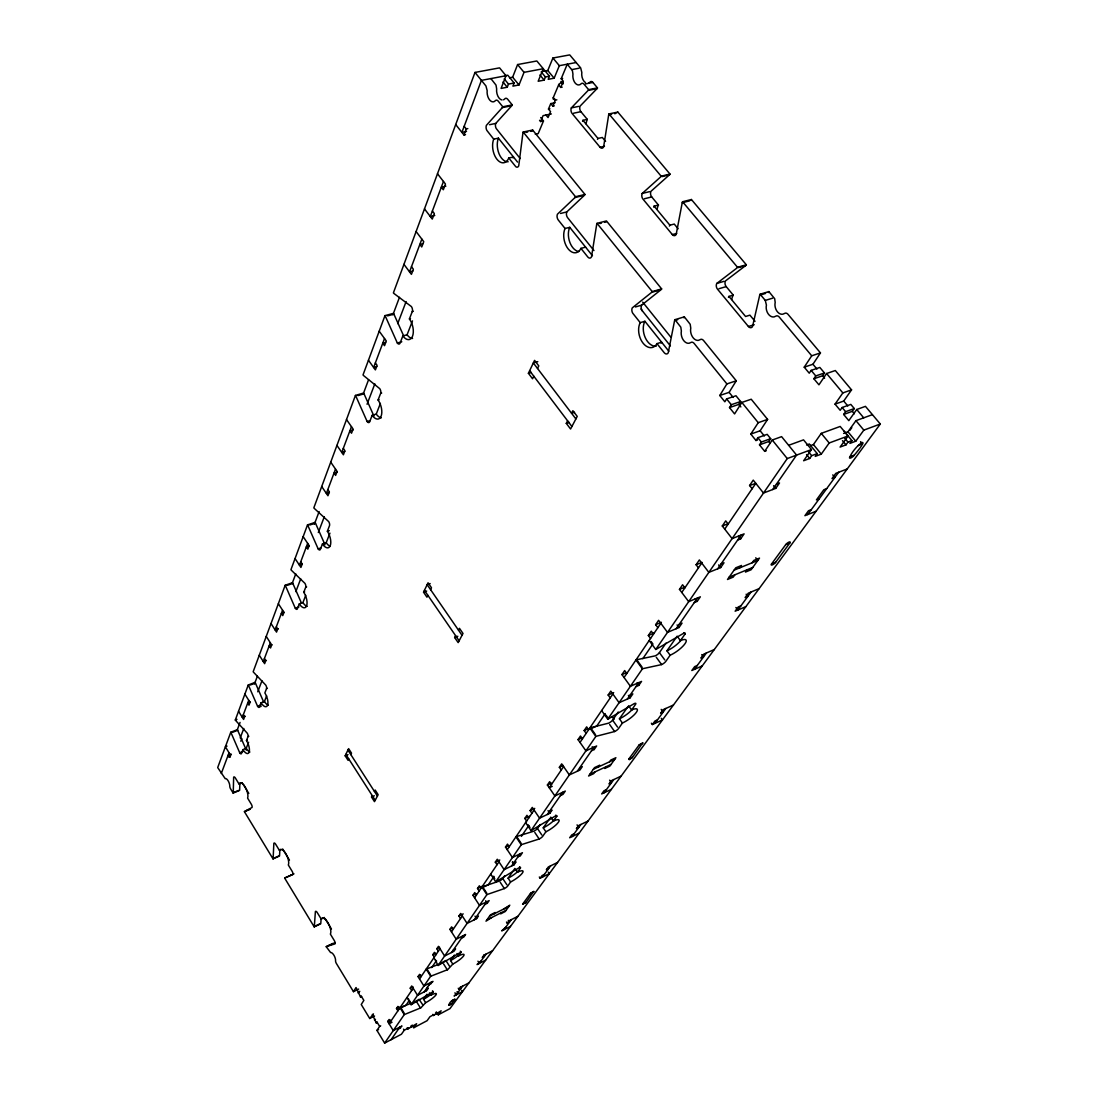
<?xml version="1.0" encoding="UTF-8"?>
<svg xmlns="http://www.w3.org/2000/svg" width="1098" height="1098" viewBox="0 0 1098 1098"><rect width="100%" height="100%" fill="white"/><g stroke="black" fill="none" stroke-linecap="round" stroke-linejoin="round"><path stroke-width="1.5" d="M239.844 783.848L239.652 789.984A2.484 0.974 67.8 0 1 239.57 790.423L233.16 793.085A2.498 0.961 67.8 0 0 233.243 792.646L233.654 777.219A2.512 0.988 67.9 0 1 235.343 777.988L239.021 784.013A8.811 3.459 67.7 0 1 245.032 786.786A8.811 3.459 67.7 0 1 247.613 798.136L251.318 804.23A2.525 0.988 67.5 0 1 252.06 807.469L244.607 811.422A2.498 0.974 67.5 0 0 244.415 811.669L273.031 858.897L279.455 856.042A2.539 1.002 66.8 0 0 279.565 855.63L279.866 849.591M273.031 858.897A2.539 1.002 66.8 0 0 273.127 858.485L273.855 843.305A2.553 1.016 66.9 0 1 275.639 844.197L279.427 850.415A8.976 3.569 66.7 0 1 285.782 853.613A8.976 3.569 66.7 0 1 288.321 865.004L292.137 871.304A2.567 1.029 66.5 0 1 292.864 874.543L284.876 877.865A2.553 1.002 66.4 0 0 284.67 878.098L314.22 926.89L320.657 923.83A2.58 1.029 65.7 0 0 320.781 923.432L321.055 919.726M314.22 926.89A2.594 1.029 65.8 0 0 314.33 926.479L315.387 911.573A2.608 1.043 65.8 0 1 317.034 912.232L321.192 919.026A9.155 3.678 65.6 0 1 327.904 922.677A9.155 3.678 65.6 0 1 330.374 934.11L334.327 940.615A2.621 1.057 65.4 0 1 335.041 943.882L326.463 946.503A2.594 1.029 65.4 0 0 326.243 946.723L330.622 952.584A5.215 2.072 65.2 0 1 333.902 955.219A5.215 2.072 65.2 0 1 335.563 960.723A2.621 1.043 65.2 0 0 336.386 963.468L353.474 991.672L358.634 989.078M731.707 299.479A14.329 9.896 76.3 0 1 733.272 295.129L726.203 286.605A4.09 2.8 77.1 0 1 725.504 280.91L745.734 265.51A4.186 2.896 77.9 0 0 746.324 264.783L691.411 199.507L682.572 201.744A4.145 2.759 79.6 0 0 682.229 202.718L676.176 234.423A4.063 2.69 78.6 0 1 672.347 234.588L642.975 199.109A4.049 2.621 79.5 0 1 642.206 193.454L660.625 176.943A4.145 2.704 80.4 0 0 661.161 176.188L670 174.06L617.831 112.065L608.965 113.931A4.09 2.58 81.6 0 0 608.663 114.933L603.625 146.871A4.021 2.525 80.7 0 1 600.071 147.256L572.14 113.506A4.008 2.457 81.3 0 1 571.331 107.906L588.13 90.434A4.104 2.539 82.1 0 0 588.61 89.652L597.477 87.881L592.893 82.432A4.063 2.525 82.2 0 0 590.614 81.623M246.281 750.126L237.69 730.28A2.539 1.016 68.5 0 0 237.36 729.648L230.772 732.242L217.692 767.571L225.241 778.715A4.955 1.921 67.9 0 1 228.137 780.829A4.955 1.921 67.9 0 1 229.784 786.195A2.484 0.961 67.8 0 0 230.607 788.872L233.16 793.085M230.772 732.242A2.539 1.016 68.5 0 1 231.102 732.874L239.707 752.761A2.553 1.016 68.2 0 0 241.45 753.516L242.946 749.646A9.004 3.623 68.3 0 0 249.109 752.24A9.004 3.623 68.3 0 0 246.474 740.532L247.997 736.58A2.594 1.043 68.4 0 0 247.242 733.203L235.686 720.535A2.594 1.043 68.6 0 1 235.301 720.014L248.258 684.987L255.065 682.393A2.649 1.098 69 0 1 255.422 683.052L263.74 702.198M301.277 602.665L292.837 583.409A2.869 1.29 70.3 0 0 292.452 582.709L285.178 585.261L253.171 671.729A2.69 1.125 69.2 0 0 253.569 672.264L265.743 685.097A2.704 1.139 68.9 0 1 266.526 688.638L264.865 692.934A9.374 3.925 68.8 0 1 267.583 705.232A9.374 3.925 68.8 0 1 261.049 702.816L259.43 707.002A2.663 1.098 68.7 0 1 257.591 706.302L248.615 685.646A2.649 1.098 69 0 0 248.258 684.987M325.008 544.759L315.469 523.115A3.006 1.414 71.2 0 0 315.071 522.387L307.509 524.899L290.929 569.697A2.923 1.331 70.6 0 0 291.368 570.26L304.901 583.326A2.937 1.331 70.3 0 1 305.711 587.252L303.762 592.289A10.184 4.612 70.1 0 1 306.603 605.876A10.184 4.612 70.1 0 1 299.274 603.9L297.38 608.814A2.882 1.29 69.9 0 1 295.307 608.251L285.562 585.961A2.869 1.29 70.3 0 0 285.178 585.261M373.938 416.087L364.028 393.811A3.308 1.674 73.5 0 0 363.575 393.043L355.436 395.417L313.822 507.852A3.074 1.455 71.5 0 0 314.289 508.415L328.659 521.577A3.074 1.469 71.2 0 1 329.482 525.722L327.355 531.254A10.678 5.037 71 0 1 330.265 545.637A10.678 5.037 71 0 1 322.428 543.977L320.355 549.371A3.02 1.414 70.8 0 1 318.146 548.876L307.92 525.626A3.02 1.4 71.2 0 0 307.509 524.899M403.707 336.002L393.921 314.165A3.5 1.853 75.2 0 0 393.455 313.369L384.973 315.62L363.013 374.94A3.39 1.729 74 0 0 363.548 375.543L379.771 388.692A3.404 1.743 73.6 0 1 380.649 393.359L378.069 400.015A11.776 6.025 73.3 0 1 381.13 416.156A11.776 6.025 73.3 0 1 372.153 415.319L369.669 421.783A3.335 1.688 73.1 0 1 367.144 421.522L355.889 396.186A3.321 1.661 73.5 0 0 355.436 395.417M504.929 75.721L507.743 75.199L514.125 82.995L508.484 84.079L507.262 87.222L501.086 88.416L506 75.735L499.576 67.87L474.995 72.427L393.386 292.892A3.61 1.908 75.7 0 0 393.949 293.495L411.379 306.548A3.61 1.935 75.4 0 1 412.272 311.544L409.403 318.942A12.49 6.657 75 0 1 412.532 336.208A12.49 6.657 75 0 1 402.842 335.947L400.07 343.125A3.527 1.867 74.7 0 1 397.339 343.015L385.453 316.43A3.514 1.839 75.1 0 0 384.973 315.62M237.099 730.321L240.064 722.429M254.462 684.013L257.426 676.121M292.164 583.491L295.774 573.87M314.385 524.213L319.12 511.572M363.218 394.004L368.544 379.798M392.947 314.701L399.466 297.325M221.288 773.486L229.057 752.761M248.738 700.318L242.329 717.392L245.307 716.239M270.341 642.783L263.3 661.545L266.389 660.392M282.57 610.2L275.145 629.95L278.302 628.797M307.66 543.359L299.452 565.209L302.266 564.235M335.508 469.121L326.394 493.427L329.331 492.48M351.456 426.655L341.78 452.431L344.786 451.498M384.52 338.541L373.649 367.487L376.806 366.595M421.838 239.117L409.54 271.865L412.862 271.028M443.468 181.472L430.306 216.526L434.767 215.483M230.813 754.202L228.109 755.287L229.331 757.291L231.376 754.326M455.697 124.541L463.974 134.999L466.266 128.919L467.817 128.603M240.215 737.925L243.811 728.482M257.756 691.781L261.955 680.774M295.842 591.63L300.701 578.852M318.31 532.53L324.294 516.787M367.061 404.284L374.843 383.833M397.723 323.622L406.109 301.566M240.819 741.205L241.807 738.625M242.946 749.646L246.24 748.328L248.601 742.248M261.049 702.816L264.453 701.485L266.649 695.844M299.274 603.9L302.924 602.596L305.752 595.336M322.428 543.977L326.216 542.687L329.935 533.148M372.153 415.319L376.243 414.097L380.402 403.391M402.842 335.947L407.084 334.766L412.491 320.877M509.582 77.766L512.642 77.189L517.597 64.549L536.84 60.98L543.263 68.721L538.157 81.266L544.155 80.113L545.432 76.997L549.48 76.229L543.098 68.543M514.125 82.995L512.89 86.138L519.011 84.958L524.021 72.344L543.263 68.721M543.318 71.37L547.778 70.533L552.912 58.016L569.738 54.9L580.677 67.911L581.816 72.399A8.125 5.023 82.4 0 0 585.481 82.611M549.48 76.229L548.19 79.331L554.147 78.191L559.335 65.688L576.148 62.531M539.557 120.3L540.587 121.562L543.057 115.647L551.347 113.931M540.71 117.555L543.483 120.958L538.185 133.627L535.289 134.244M545.967 115.043L548.039 117.568L550.537 111.625L548.465 109.086L550.757 103.596L555.135 102.718M556.851 99.822L555.382 100.11L553.296 97.571L558.964 84.121L561.778 82.144L563.329 82.94M558.608 84.875L560.721 87.428L563.315 81.279L561.188 78.727L567.268 64.192L572.374 70.492L572.95 74.115A8.153 5.01 82.3 0 0 575.242 83.119A8.153 5.01 82.3 0 0 581.089 83.819A4.076 2.512 82 0 1 584.026 84.175L588.61 89.652M550.757 103.596L552.843 106.135L555.382 100.11M454.915 999.29C448.135 1000.621 446.021 1012.082 454.915 999.29L451.8 1000.923M348.766 758.924L348.08 760.351L345.17 755.808L348.615 748.616L351.538 753.173L350.852 754.614M427.863 595.322L426.957 597.188L423.54 592.206L428.055 582.777L431.514 587.787L430.594 589.681M533.793 376.216L532.557 378.769L528.399 373.279L534.575 360.364L538.789 365.895L537.526 368.489M374.432 791.438L375.173 790.025L378.151 794.678L374.487 801.664L371.522 797.024L372.249 795.638M458.497 630.17L459.458 628.317L462.999 633.45L458.168 642.632L454.654 637.526L455.615 635.701M574.529 412.299L571.564 413.26L572.895 410.707L577.219 416.389L570.576 429.016L566.294 423.361L567.611 420.85M429.483 992.894L430.91 995.186L433.326 991.618L411.091 1004.697L407.111 997.533M457.043 953.531L458.552 955.919L461.187 952.007L438.102 965.471L434.081 957.978M353.474 991.672L356.026 987.514L360.515 997.011L361.599 996.462M757.538 439.955L755.987 440.518L750.812 434.081L760.132 430.773L767.598 419.395L751.224 399.233L741.85 402.431L734.589 413.919L729.497 407.578L738.83 404.393L740.628 401.525L735.962 395.76L726.615 398.917L724.845 401.786L719.78 395.486L726.89 383.916L736.264 380.8L703.598 340.572A4.337 2.91 74.9 0 0 700.908 339.309L698.506 340.339A8.674 5.792 75.3 0 1 692.467 336.839A8.674 5.792 75.3 0 1 690.766 328.124L690.203 324.294L684.342 316.855L674.941 319.669A4.351 2.869 75.6 0 0 674.57 320.657L668.229 352.829A4.268 2.786 74.7 0 1 664.194 352.678L656.961 343.619A14.864 9.594 75.3 0 1 643.112 343.221A14.864 9.594 75.3 0 1 640.23 322.661L632.709 313.163A4.241 2.718 75.9 0 1 632.283 307.865L651.677 292.343A4.337 2.814 76.7 0 0 652.239 291.601L661.655 288.911L606.467 220.945L597.024 223.333A4.282 2.676 78.3 0 0 596.708 224.335L591.506 256.85A4.2 2.608 77.5 0 1 587.773 256.959L580.924 248.368A14.645 8.99 77.8 0 1 568.133 248.848A14.645 8.99 77.8 0 1 565.058 228.494L558.306 220.053A4.186 2.539 78.3 0 1 557.427 214.22L575.023 197.516A4.282 2.635 79 0 0 575.517 196.734L584.973 194.47L532.654 130.031L523.183 132.021A4.227 2.512 80.2 0 0 522.909 133.036L518.736 165.825A4.159 2.443 79.4 0 1 515.772 166.663L508.786 158.016A14.466 8.427 79.6 0 1 496.955 159.279A14.466 8.427 79.6 0 1 493.716 139.144L486.881 130.456A4.131 2.388 80 0 1 486.387 125.35L502.335 107.59A4.227 2.457 80.7 0 0 502.788 106.794L512.258 104.9L507.66 99.245A4.186 2.443 80.8 0 0 504.778 98.847A8.386 4.872 81 0 1 503.515 99.781M719.78 395.486L729.113 392.357L736.264 380.8M522.634 904.121L525.86 902.611L533.834 891.343L530.581 893.292L522.634 904.121L526.011 902.419M360.515 997.011L361.16 995.968L363.85 1000.402L361.242 1004.505L369.724 1018.491L374.569 1015.993M729.497 407.578L731.295 404.709L740.628 401.525M628.715 759.157L629.346 759.665L632.242 757.661L642.852 742.728L639.187 744.869L628.715 759.157L632.434 757.428M369.724 1018.491L373.457 1013.879M750.812 434.081L758.238 422.689L767.598 419.395M377.314 1022.362L376.243 1022.924L372.373 1014.442M755.987 440.518L757.853 437.69L767.173 434.355L770.672 438.678L768.792 441.492L759.487 444.855L764.688 451.333L766.239 450.756M437.21 1013.18L438.239 1014.827L449.947 1008.65L880.308 424.006L865.444 406.356L856.742 409.499L848.809 420.644L843.648 414.454L852.309 411.325L854.285 408.552L850.813 404.407L842.125 407.509L840.176 410.295L835.043 404.133L843.717 401.058L851.554 389.859L835.317 370.534L826.588 373.512L818.943 384.822L813.879 378.755L822.58 375.777L824.474 372.963L819.835 367.446L811.134 370.383L809.253 373.196L804.23 367.171L811.724 355.793L820.467 352.897L788.021 314.344A4.186 2.978 75.9 0 0 785.303 313.15L782.833 314.193A8.386 5.943 76.3 0 1 776.753 310.885A8.386 5.943 76.3 0 1 775.188 302.444L774.694 298.725L768.888 291.588L760.104 294.223A4.2 2.951 76.7 0 0 759.706 295.184L752.528 326.573A4.131 2.869 75.6 0 1 748.411 326.504L717.488 289.145A4.104 2.8 76.9 0 1 716.774 283.435L736.936 268.022A4.2 2.896 77.8 0 0 737.527 267.294L746.324 264.783M376.243 1022.924L376.902 1021.909L379.634 1026.397L376.943 1030.404L384.629 1043.1L401.429 1034.234L404.229 1030.253L408.497 1028.003L407.783 1029.004L407.111 1027.893M759.487 444.855L761.353 442.041L770.672 438.678M804.23 367.171L812.932 364.248L820.467 352.897M764.688 451.333L772.251 440.024L781.598 436.647L796.585 455.094L772.704 489.53M813.879 378.755L815.773 375.928L824.474 372.963M398.382 1029.183L401.95 1026.012L393.249 1030.583L387.718 1021.511L389.104 1019.452L390.49 1021.73M397.901 1010.805L396.502 1008.513L397.929 1006.386L399.343 1008.691L405.958 1005.26L408.827 1001.06M411.681 990.492L410.24 988.159L411.736 985.949L417.542 995.31L426.518 990.684L428.069 988.461L427.328 987.294M428.44 983.616L429.167 984.796L432.983 981.379L423.938 986.045L418.05 976.589L419.587 974.324L421.056 976.685M434.328 957.127L432.804 954.725L434.424 952.337L435.933 954.752M438.376 951.156L436.853 948.741L438.486 946.325L444.608 956.015L453.899 951.307L455.574 948.905L453.254 950.072M461.531 938.145L463.864 936.965L465.593 934.48L456.192 939.215L449.919 929.388L451.621 926.863L453.186 929.32M460.529 918.504L458.937 916.02L460.68 913.44L467.075 923.391L476.614 918.642L478.412 916.048L476.024 917.242M484.891 904.45L487.306 903.256L489.159 900.593L479.497 905.37L472.95 895.282L474.761 892.578L476.408 895.103M479.167 891.041L477.52 888.502L479.359 885.77L481.02 888.309M497.023 864.716L495.322 862.136L497.27 859.254L504.119 869.63L514.029 864.812L516.033 861.93L513.562 863.138L512.697 861.834M517.927 856.838L520.411 855.63L522.442 852.707L512.437 857.538L505.492 847.08L507.496 844.101L509.239 846.723M526.615 821.112L524.817 818.449L526.944 815.306L528.742 817.983M531.94 813.261L530.128 810.571L532.283 807.401L539.571 818.161L549.851 813.289L552.061 810.118L549.494 811.326M560.419 795.57L563.013 794.362L565.305 791.068L554.874 795.94L547.394 785.015L549.645 781.68L551.512 784.411M561.256 770.055L559.362 767.296L561.682 763.851L569.34 774.927L579.922 770.041L582.311 766.61L579.662 767.818M591.506 750.758L594.169 749.536L596.653 745.967L585.92 750.854L578.042 739.613L580.485 736.003L582.462 738.803M586.154 733.354L584.177 730.541L586.648 726.862L588.652 729.69M610.214 697.903L608.155 695.02L610.79 691.122L619.094 702.706L630.128 697.82L632.846 693.922L630.087 695.13M636.003 686.593L638.775 685.385L641.548 681.405L630.403 686.277L621.948 674.584L624.666 670.549L626.793 673.472M650.538 638.473L648.342 635.495L651.251 631.199L653.447 634.177M657.853 627.685L655.643 624.693L658.594 620.315L667.529 632.366L679.003 627.507L682.05 623.142L679.182 624.35M694.279 602.582L697.175 601.375L700.346 596.818L688.693 601.649L679.47 589.393L682.585 584.767L684.905 587.842M698.465 567.844L696.105 564.756L699.344 559.953L708.855 572.387L720.672 567.584L724.007 562.78L721.057 563.974M737.65 540.065L740.628 538.871L744.115 533.861L732.105 538.61L722.292 525.969L725.723 520.891L728.18 524.048M752.144 488.747L749.591 485.536L753.242 480.128L763.494 493.043L775.751 488.363L779.498 482.969L776.437 484.136M413.177 988.282L389.104 1023.775L392 1022.265M419.518 978.949L440.01 948.741M451.484 931.831L462.285 915.924M474.583 897.793L498.972 861.848M507.221 849.687L534.095 810.077M563.59 766.61L549.261 787.746L552.239 786.36M580.005 742.413L612.862 694.005M624.062 677.507L660.818 623.321M681.762 592.453L701.718 563.054M724.735 529.126L755.795 483.353L749.591 485.536M431.679 967.613L436.469 960.626M494.018 876.41L488.322 884.741L482.475 887.596M521.372 836.374L528.742 825.586M605.273 713.618L596.763 726.053L591.355 728.482M642.824 658.649L652.39 644.663M384.629 1043.1L404.27 1014.593L420.891 1007.827L425.64 1002.694A9.594 1.894 -33.1 0 0 435.92 994.966A9.594 1.894 -33.1 0 0 430.91 995.186M411.091 1004.697L430.663 976.259L447.737 969.616L452.801 964.085A9.992 2.072 -33.3 0 0 463.576 955.96A9.992 2.072 -33.3 0 0 458.552 955.919M438.102 965.471L486.881 894.65A3.116 0.714 -33.6 0 1 487.539 894.362L504.366 888.584A3.074 0.7 -33.8 0 0 507.715 886.045L510.597 881.955A10.843 2.471 -33.8 0 0 522.428 872.965A10.843 2.471 -33.8 0 0 517.419 872.251L514.893 868.436L508.099 878.167L510.597 881.955M490.655 874.104L495.72 881.818L521.248 844.76A3.267 0.782 -34 0 1 521.934 844.472L539.187 838.996A3.225 0.769 -34.2 0 0 542.714 836.305L545.898 831.79A11.378 2.731 -34.3 0 0 558.388 822.265A11.378 2.731 -34.3 0 0 553.419 821.084L550.743 817.132M526.395 822.169A3.308 0.824 -34.1 0 1 525.613 822.58L531.007 830.596L595.83 736.456A3.61 0.961 -35 0 1 596.557 736.182L614.619 731.543A3.555 0.933 -35.2 0 0 618.572 728.509L622.429 723.019A12.572 3.321 -35.3 0 0 636.36 712.314A12.572 3.321 -35.3 0 0 631.597 709.994L628.55 705.74M601.622 710.571L607.743 719.176L642.399 668.86A3.829 1.071 -35.7 0 1 643.154 668.586L661.627 664.592A3.774 1.043 -35.9 0 0 665.827 661.353L670.151 655.204A13.354 3.706 -36.1 0 0 684.987 643.73A13.354 3.706 -36.1 0 0 680.431 640.601L677.137 636.181L666.925 650.812L670.151 655.204M649.165 640.505L655.753 649.467L787.252 458.566L811.463 449.562L803.53 439.859L788.639 445.308M486.881 894.65L481.898 887.006A3.116 0.727 -33.6 0 1 482.557 886.717L499.398 881.049A3.074 0.714 -33.7 0 0 502.747 878.51L504.682 875.724M521.248 844.76L515.95 836.827A3.267 0.796 -34 0 1 516.636 836.539L533.916 831.172A3.212 0.782 -34.1 0 0 537.444 828.482L540.216 824.488M595.83 736.456L589.832 727.947A3.596 0.974 -35 0 1 590.559 727.672L608.663 723.143A3.555 0.947 -35.2 0 0 612.588 720.123L618.215 712.012M642.399 668.86L635.934 659.994A3.816 1.084 -35.7 0 1 636.689 659.733L655.218 655.863A3.761 1.057 -35.9 0 0 659.404 652.624L666.019 643.085M391.094 1039.696L399.782 1027.152M424.281 991.837L430.732 982.545M451.58 952.488L463.246 935.661M474.24 919.822L486.743 901.787M511.558 866.006L519.958 853.915M547.284 814.51L562.698 792.276M577.274 771.263L593.977 747.189M627.383 699.028L638.761 682.613M676.148 628.729L697.45 598.026M717.721 568.778L741.123 535.042M835.043 404.133L842.852 392.919L851.554 389.859M425.64 1002.694L423.512 999.262L426.998 994.253M452.801 964.085L450.551 960.544L454.366 955.082M545.898 831.79L543.249 827.851L549.906 818.326M622.429 723.019L619.423 718.806L627.781 706.837M810.42 445.664L813.426 444.553L821.263 433.367L840.176 426.449L848.081 435.975L840.08 447.078L845.982 444.868L847.972 442.11L851.938 440.641L844.087 431.185M811.463 449.562L803.626 460.748L809.706 458.47L811.669 455.684L817.214 453.611L809.35 443.99L806.563 445.019M517.419 872.251L520.383 868.038L519.546 866.761M553.419 821.084L556.7 816.432L555.794 815.114M631.597 709.994L635.591 704.312A3.637 0.974 -35.4 0 0 634.232 703.612L608.58 718.751A3.665 0.988 -35.2 0 1 607.743 719.176M680.431 640.601L684.905 634.232L683.807 632.75M843.648 414.454L845.611 411.681L854.285 408.552M407.783 1029.004L416.65 1023.72L413.809 1027.714L412.175 1025.052M817.214 453.611L815.251 456.384L821.277 454.133L829.182 442.988L848.081 435.975M491.533 917.585L485.989 921.181L490.477 914.826L495.143 912.493L494.237 913.769M594.91 771.949L593.73 773.623L588.597 776.011L594.54 767.598L599.7 765.21L598.492 766.898M734.85 574.817L733.217 577.123L727.494 579.483L735.742 567.817L741.493 565.47L739.819 567.817M501.539 912.562L500.633 913.838L505.217 911.532L509.801 905.164L504.27 908.746M605.972 766.802L604.778 768.476L609.843 766.116L615.896 757.702L610.804 760.063L609.596 761.751M747.148 569.752L745.487 572.072L751.114 569.752L759.5 558.113L753.832 560.419L752.157 562.766M843.58 433.422L847.958 431.789L855.946 420.671L872.416 414.646M849.825 430.402L851.801 427.657M432.763 1014.387L433.436 1015.499L434.163 1014.483L429.977 1016.693L427.095 1020.701L413.809 1027.714M433.436 1015.499L441.163 1010.805L438.239 1014.827M851.938 440.641L849.934 443.386L855.781 441.204L863.838 430.128L880.308 424.006M457.029 991.7L457.729 992.812L454.105 995.996L462.491 991.604L461.654 990.286M458.25 988.241L458.95 989.353L460.501 987.239L468.942 982.847M480.842 961.23L477.054 964.579L485.645 960.146M506.48 922.059L507.249 923.226L509.033 920.797L517.927 916.295M539.31 877L540.12 878.222L542.083 875.545L544.388 874.406M651.375 723.211L652.349 724.556L654.943 721.015L657.482 719.849M456.205 994.898L462.615 986.141M479.208 963.468L486.071 954.08M503.872 929.759L511.27 919.657M542.426 877.082L550.647 865.842M572.031 836.621L580.938 824.447M604.12 792.783L613.782 779.566M654.888 723.404L665.827 708.457M694.43 669.368L706.412 652.981M751.018 592.042L737.829 610.063L735.88 607.496M771.51 564.029L785.674 544.677A3.02 0.851 -37.6 0 1 789.05 542.069A3.02 0.851 -37.6 0 1 789.819 542.988L775.627 562.327A2.965 0.837 -37.3 0 1 772.306 564.894A2.965 0.837 -37.3 0 1 771.51 564.029L775.627 562.327M807.703 514.564L838.68 472.25M849.976 456.809C854.615 445.596 873.871 431.967 854.271 455.176A3.253 0.961 -38.7 0 1 850.662 458.003A3.253 0.961 -38.7 0 1 849.976 456.809L854.271 455.176M418.997 999.249L422.689 1004.725M489.516 124.719L495.747 123.429L511.805 105.696A4.214 2.471 80.8 0 0 512.258 104.9M597.477 87.881A4.09 2.539 82.2 0 1 596.996 88.663L580.101 106.108A3.994 2.471 81.5 0 0 580.911 111.68L587.306 119.38A13.972 8.715 81.1 0 0 586.112 123.882M560.556 213.465L566.788 211.928L584.465 195.238A4.268 2.635 79.2 0 0 584.973 194.47M670 174.06A4.131 2.718 80.5 0 1 669.464 174.815L650.977 191.299A4.035 2.635 79.7 0 0 651.732 196.94L658.443 205.038A14.123 9.292 79.1 0 0 657.084 209.471M635.413 306.96L641.616 305.162L661.092 289.652A4.323 2.827 76.8 0 0 661.655 288.911M418.407 999.798L413.671 1002.241M448.684 1005.192L451.8 1003.545M458.95 989.353L461.064 988.255L460.364 987.143M387.718 1021.511L390.449 1020.097M379.634 1026.397L380.704 1025.834M376.943 1030.404L378.563 1029.567M428.069 988.461L425.818 989.627L426.518 990.684M374.418 1019.918L375.489 1019.356M396.502 1008.513L399.26 1007.086M492.563 950.744L483.902 955.205L482.242 957.47L484.41 956.358L483.683 955.205M410.24 988.159L412.93 986.786M418.05 976.589L420.767 975.202M505.643 927.357L501.662 930.884L510.501 926.383M507.249 923.226L509.472 922.1L508.319 920.344M436.853 948.741L439.625 947.341M358.703 991.919L359.787 991.37M432.804 954.725L435.577 953.325M358.058 992.963L359.142 992.414M486.908 919.904L506.151 910.256M530.43 893.484L533.834 891.782M489.598 916.103L508.896 906.44M449.919 929.388L452.747 927.975M458.937 916.02L463.219 913.907M540.12 878.222L549.302 873.665L548.327 872.21M557.578 862.424L548.327 866.981L546.351 869.698L548.657 868.559M472.95 895.282L475.846 893.854M477.52 888.502L481.898 886.374M574.158 833.725L571.784 834.878L569.67 837.76L579.113 833.176M327.547 945.982L335.055 942.743M326.243 946.723L332.694 943.607A2.594 1.043 65.3 0 1 332.914 943.402M588.061 821.016L578.55 825.6L576.395 828.551L578.783 827.398L577.054 824.873M495.322 862.136L499.782 859.995M505.492 847.08L508.498 845.638M606.412 789.64L603.969 790.793L601.677 793.936L611.394 789.325M321.192 919.026L324.445 917.489M314.33 926.479L319.71 923.94M524.817 818.449L529.414 816.281M621.111 776.108L611.325 780.733L608.992 783.931L611.435 782.764L609.61 780.17M530.128 810.571L534.753 808.416M589.791 774.323L611.064 764.428M638.995 745.117L642.742 743.387M593.359 769.286L614.702 759.391M547.394 785.015L551.306 783.203M652.349 724.556L662.465 719.931L661.298 718.325M559.362 767.296L563.315 765.484M284.67 878.098L293.976 873.843M673.472 704.998L663.261 709.624L660.612 713.233L663.165 712.08L661.202 709.363M578.042 739.613L582.077 737.801M584.177 730.541L588.226 728.715M702.24 665.91L691.822 670.521L694.663 666.623L697.285 665.47M273.127 858.485L278.494 856.111M279.427 850.415L281.061 849.701M714.29 649.536L703.777 654.147L700.881 658.114L703.502 656.961L701.759 654.614M371.522 797.024L374.349 795.789M608.155 695.02L613.672 692.605M621.948 674.584L626.135 672.786M411.077 1003.27L400.015 1007.676L404.27 1014.593M745.871 606.631L735.138 611.202L738.268 606.919L740.958 605.78M245.678 810.969L249.96 809.157M244.415 811.669L249.768 809.404M759.13 588.624L748.301 593.181L745.103 597.559L747.82 596.406L746.146 594.224M648.342 635.495L654.037 633.093M345.17 755.808L348.011 754.628M655.643 624.693L661.367 622.292M233.243 792.646L238.582 790.436M437.539 964.785L426.189 969.109L430.663 976.259M239.021 784.013L242.26 782.668M729.154 577.15L752.803 567.433M734.109 570.15L757.826 560.447L755.753 557.784M785.674 544.677L789.819 542.988M679.47 589.393L685.303 587.018M239.707 752.761L243.001 751.444M229.331 757.291L230.415 756.851M246.474 740.532L247.297 740.203M696.105 564.756L702.02 562.382M247.997 736.58L248.834 736.25M816.102 511.229L804.903 515.689L808.512 510.735L811.326 509.623M227.025 746.118L225.392 746.764L230.278 754.765M819.259 498.78L816.432 499.906L823.843 489.735L826.684 488.637M232.749 732.229L237.69 730.28M454.654 637.526L457.811 636.291M260.281 706.673L261.132 706.343M235.301 720.014L236.962 719.355M257.591 706.302L260.981 704.985M722.292 525.969L728.303 523.636M847.217 468.956L835.811 473.348L832.01 478.563L834.864 477.465L832.764 474.899M250.413 702.034L247.709 703.077L248.985 705.149L250.028 702.377L244.881 694.128M266.526 688.638L267.39 688.309M250.317 684.987L255.422 683.052M858.197 445.582L862.52 443.949L860.571 441.616M438.871 964.277L445.898 960.489L449.617 966.364M423.54 592.206L426.683 591.04M430.155 583.56L427.149 584.671L462.025 635.303M272.002 644.787L269.188 645.816L270.561 647.957L271.7 644.924L266.251 636.387M295.307 608.251L298.944 606.933M284.231 612.368L281.363 613.398L282.762 615.58L283.97 612.382L278.357 603.694M303.762 592.289L304.681 591.959M305.711 587.252L306.63 586.922M287.374 585.316L292.837 583.409M318.146 548.876L320.973 547.916M309.32 545.884L306.328 546.9L307.811 549.137L309.142 545.596L303.172 536.62M327.355 531.254L329.263 530.609M309.814 524.995L315.469 523.115M566.294 423.361L569.244 422.401M337.168 472.071L334.039 473.06L335.617 475.393L337.113 471.44L330.745 462.148M748.411 326.504L754.202 324.706M656.961 343.619L661.627 342.192A14.837 9.607 75.3 0 1 661.078 343.056M353.089 429.867L349.878 430.841L351.525 433.202L353.103 429.016L346.501 419.56M760.104 294.223L765.279 300.399L772.608 298.189M367.144 421.522L370.191 420.589M528.399 373.279L531.35 372.387M537.773 361.64L533.34 362.971L575.874 418.928M676.135 320.191L677.713 319.71M761.175 294.744L765.567 293.427M640.23 322.661L644.897 321.275L668.847 351.223M728.441 297.338A14.343 9.882 76.3 0 1 728.935 296.405L733.272 295.129M378.069 400.015L379.098 399.713M380.649 393.359L381.679 393.057M718.943 288.719L726.203 286.605M357.921 395.596L364.028 393.811M716.774 283.435L724.049 281.335M651.677 292.343L659.527 290.105M738.419 267.596L745.734 265.51M397.339 343.015L401.786 341.78M385.549 342.48L382.749 343.249L384.52 345.692L386.304 340.998L379.208 331.198M409.403 318.942L410.487 318.653M412.272 311.544L413.342 311.256M387.567 315.867L393.921 314.165M672.347 234.588L676.725 233.435M580.924 248.368L585.591 247.146M669.382 226.078A14.15 9.278 79 0 0 669.89 225.2L674.254 224.061L678.152 228.755M565.058 228.494L569.738 227.327L592.453 255.724M653.653 207.097A14.15 9.278 79 0 1 654.079 206.136L658.443 205.038M599.865 223.539L601.429 223.141M604.573 222.345L606.151 221.947M682.229 202.718L689.585 200.865M644.444 198.738L651.732 196.94M642.206 193.454L649.508 191.656M422.771 243.729L419.834 244.442L421.742 246.981L423.759 241.656L416.101 231.513M575.023 197.516L582.901 195.622M662.094 176.586L669.464 174.815M600.071 147.256L604.463 146.267M445.857 186.166L441.327 187.182L443.317 189.762L445.472 184.052L437.484 173.745M508.786 158.016L513.466 156.987A14.452 8.441 79.7 0 1 513.041 157.906M597.504 139.35A13.999 8.702 81 0 0 597.971 138.444L602.335 137.483L605.588 141.395M493.716 139.144L498.41 138.156L517.542 162.079M526.066 132.378L527.644 132.035M530.801 131.376L532.365 131.046A4.214 2.512 80.3 0 1 532.654 130.031M582.544 121.288A13.999 8.702 81 0 1 582.928 120.3L587.306 119.38M610.145 114.617L611.613 114.302M614.578 113.684L616.047 113.368M463.974 134.999L465.511 134.67M573.609 113.204L580.911 111.68M540.587 121.562L543.483 120.958M466.526 131.417L461.901 132.378L481.418 80.374L506 75.735M548.465 109.086L549.92 108.798M571.331 107.906L578.646 106.396M552.843 106.135L554.312 105.833M502.335 107.59L510.227 106.012M589.612 90.132L596.996 88.663M585.509 83.887L592.893 82.432M560.721 87.428L562.19 87.14M561.188 78.727L562.656 78.438M571.811 69.599L579.209 68.186M608.965 113.931L661.161 176.188M682.572 201.744L737.527 267.294M811.724 355.793L779.251 317.061A4.2 2.978 75.8 0 0 776.547 315.867L774.076 316.91A8.413 5.929 76.2 0 1 767.996 313.575A8.413 5.929 76.2 0 1 766.418 305.107L765.279 300.399M826.588 373.512L842.852 392.919M856.742 409.499L863.728 417.83M812.932 364.248L816.953 369.052M822.58 375.777L824.598 378.192M843.717 401.058L847.821 405.958M852.309 411.325L854.381 413.781M552.912 58.016L559.335 65.688M855.946 420.671L863.838 430.128M811.134 370.383L815.773 375.928M842.125 407.509L845.611 411.681M560.913 81.485L563.013 84.024M547.778 70.533L554.147 78.191M847.958 431.789L855.781 441.204M755.04 321.33L749.907 315.153L745.569 316.485L728.935 296.405M582.928 120.3L597.971 138.444M654.079 206.136L669.89 225.2M541.19 71.864L545.432 76.997M844.705 438.171L847.972 442.11M539.914 74.98L544.155 80.113M842.495 440.669L845.982 444.868M517.597 64.549L524.021 72.344M821.263 433.367L829.182 442.988M512.642 77.189L519.011 84.958M813.426 444.553L821.277 454.133M504.229 78.864L508.484 84.079M808.471 451.786L811.669 455.684M503.008 82.021L507.262 87.222M806.536 454.558L809.706 458.47M490.888 78.589L495.994 85.081L496.639 88.801A8.386 4.872 81 0 0 501.992 99.973M474.995 72.427L485.947 85.973L487.169 90.626A8.413 4.859 80.9 0 0 489.612 99.918A8.413 4.859 80.9 0 0 495.322 100.714A4.2 2.429 80.7 0 1 498.19 101.112L502.788 106.794M523.183 132.021L575.517 196.734M597.024 223.333L652.239 291.601M674.941 319.669L680.787 327.135L681.364 330.978A8.702 5.778 75.2 0 0 683.093 339.721A8.702 5.778 75.2 0 0 689.119 343.249L691.52 342.219A4.351 2.896 74.8 0 1 694.197 343.496L726.89 383.916M741.85 402.431L758.238 422.689M772.251 440.024L787.252 458.566M729.113 392.357L733.217 397.449M738.83 404.393L740.862 406.905M760.132 430.773L764.332 435.975M768.792 441.492L770.082 443.112M726.615 398.917L731.295 404.709M757.853 437.69L761.353 442.041M642.687 302.128L670.96 337.319M520.205 158.551L496.227 128.521A4.117 2.388 80.1 0 1 495.747 123.429M593.949 250.55L567.652 217.733A4.172 2.553 78.4 0 1 566.788 211.928M670.398 345.925L642.001 310.432A9.621 6.217 76.2 0 1 641.026 309.018M773.61 485.687L775.751 488.363M464.18 126.297L466.266 128.919M738.542 536.181L740.628 538.871M718.641 564.935L720.672 567.584M432.379 211.022L434.341 213.575L432.269 219.092L424.487 208.881M529.634 370.712L571.893 426.504M695.212 598.767L697.175 601.375M411.476 266.704L413.356 269.23L411.421 274.376L403.954 264.357M677.095 624.94L679.003 627.507M651.141 641.561L652.967 644.046M659.404 652.624L664.757 659.898M656.288 657.304L661.627 664.592M636.689 659.733L642.069 667.117M637.018 682.956L638.775 685.385M628.399 695.418L630.128 697.82M375.365 362.93L377.108 365.36L375.392 369.916L368.461 360.24M612.121 716.582L614.098 719.368M612.588 720.123L617.57 727.109M606.027 715.169L608.58 718.751M609.651 724.543L614.619 731.543M590.559 727.672L595.555 734.768M592.206 746.75L594.169 749.536M343.303 448.368L344.923 450.715L343.399 454.778L336.935 445.417M424.432 590.326L459.129 640.807M548.026 810.612L549.851 813.289M327.822 489.598L329.4 491.904L327.945 495.733L321.714 486.538M537.444 828.482L541.836 835.002M534.795 832.476L539.187 838.996M528.179 824.845L529.977 827.508M516.636 836.539L521.042 843.14M519.546 854.34L520.411 855.63M512.313 862.232L514.029 864.812M300.742 561.764L302.211 563.988L300.921 567.433L295.06 558.553M502.747 878.51L506.892 884.796M500.235 882.298L504.366 888.584M493.084 876.273L494.773 878.839M482.557 886.717L486.716 893.086M485.673 900.744L487.306 903.256M475.009 916.157L476.614 918.642M276.325 626.834L277.712 628.989L276.531 632.105L271.014 623.513M347.929 750.071L377.424 796.077M345.856 754.381L375.214 800.264M477.946 961.203L478.687 962.356M460.282 951.17L461.05 952.364M264.412 658.58L265.757 660.694L264.632 663.659L259.279 655.218M443.592 963.962L447.311 969.85M435.769 960.27L436.524 961.477M454.929 992.798L455.629 993.91M426.806 968.834L430.54 974.777M430.691 982.463L431.418 983.63M432.488 990.78L433.202 991.933M436.304 1011.903L436.99 1013.001M435.577 1012.905L436.263 1014.017M243.344 714.688L244.621 716.747L243.605 719.437L238.541 711.271M416.952 1002.364L420.479 1008.06M408.168 998.507L408.881 999.66M409.609 1000.827L410.323 1001.994M411.036 1003.147L411.75 1004.313M400.619 1007.401L404.16 1013.152M411.009 1025.834L411.695 1026.959M403.542 1029.142L404.229 1030.253M399.85 1026.918L400.537 1028.044M243.07 784.013L248.807 793.415M282.68 848.987L289.46 860.105M325.324 918.93L331.459 928.99M554.943 99.273A2.937 1.551 -43.2 0 1 553.282 97.571M412.56 338.472A12.476 6.67 75 0 1 407.084 334.766M381.335 417.844A11.762 6.039 73.3 0 1 376.243 414.097M508.168 161.763A14.452 8.441 79.7 0 1 499.068 153.83A14.452 8.441 79.7 0 1 498.41 138.156M578.824 251.538A14.617 9.017 77.9 0 1 569.848 242.356A14.617 9.017 77.9 0 1 569.738 227.327M642.44 311.036A4.227 2.731 76 0 1 641.616 305.162M656.233 346.186A14.837 9.607 75.3 0 1 645.281 337.717A14.837 9.607 75.3 0 1 644.897 321.275M683.972 317.844A4.323 2.882 75.7 0 1 684.342 316.855M330.141 546.31A10.664 5.051 71 0 1 326.216 542.687M307.166 606.384A10.17 4.625 70.1 0 1 302.924 602.596M268.269 705.232A9.36 3.939 68.8 0 1 264.453 701.485M249.864 752.034A8.99 3.637 68.3 0 1 246.24 748.328M291.094 875.188A2.539 1.016 66.4 0 1 291.313 874.955M768.476 292.548A4.186 2.951 76.8 0 1 768.888 291.588M691.054 200.495A4.131 2.772 79.7 0 1 691.411 199.507M617.652 112.545A4.076 2.594 81.7 0 1 617.831 112.065M589.955 82.076A8.125 5.023 82.4 0 1 588.624 82.995M431.075 994.253A9.594 1.921 -33 0 1 423.512 999.262M459.101 954.766A9.978 2.1 -33.3 0 1 450.551 960.544M520.383 868.038A3.129 0.727 -33.9 0 0 518.956 867.818L496.461 881.406A3.157 0.727 -33.7 0 1 495.72 881.818M518.064 871.277A10.829 2.498 -33.8 0 1 508.099 878.167M556.7 816.432A3.28 0.796 -34.3 0 0 555.272 816.075L531.775 830.184A3.308 0.81 -34.1 0 1 531.007 830.596M554.861 819.41A11.364 2.759 -34.3 0 1 543.249 827.851M632.86 708.732A12.558 3.349 -35.3 0 1 632.311 709.39M631.679 710.09A12.558 3.349 -35.3 0 1 619.423 718.806M684.905 634.232A3.87 1.084 -36.2 0 0 683.601 633.299L656.631 649.028A3.884 1.098 -36 0 1 655.753 649.467M681.707 639.379A13.341 3.747 -36.1 0 1 666.925 650.812"/></g></svg>
